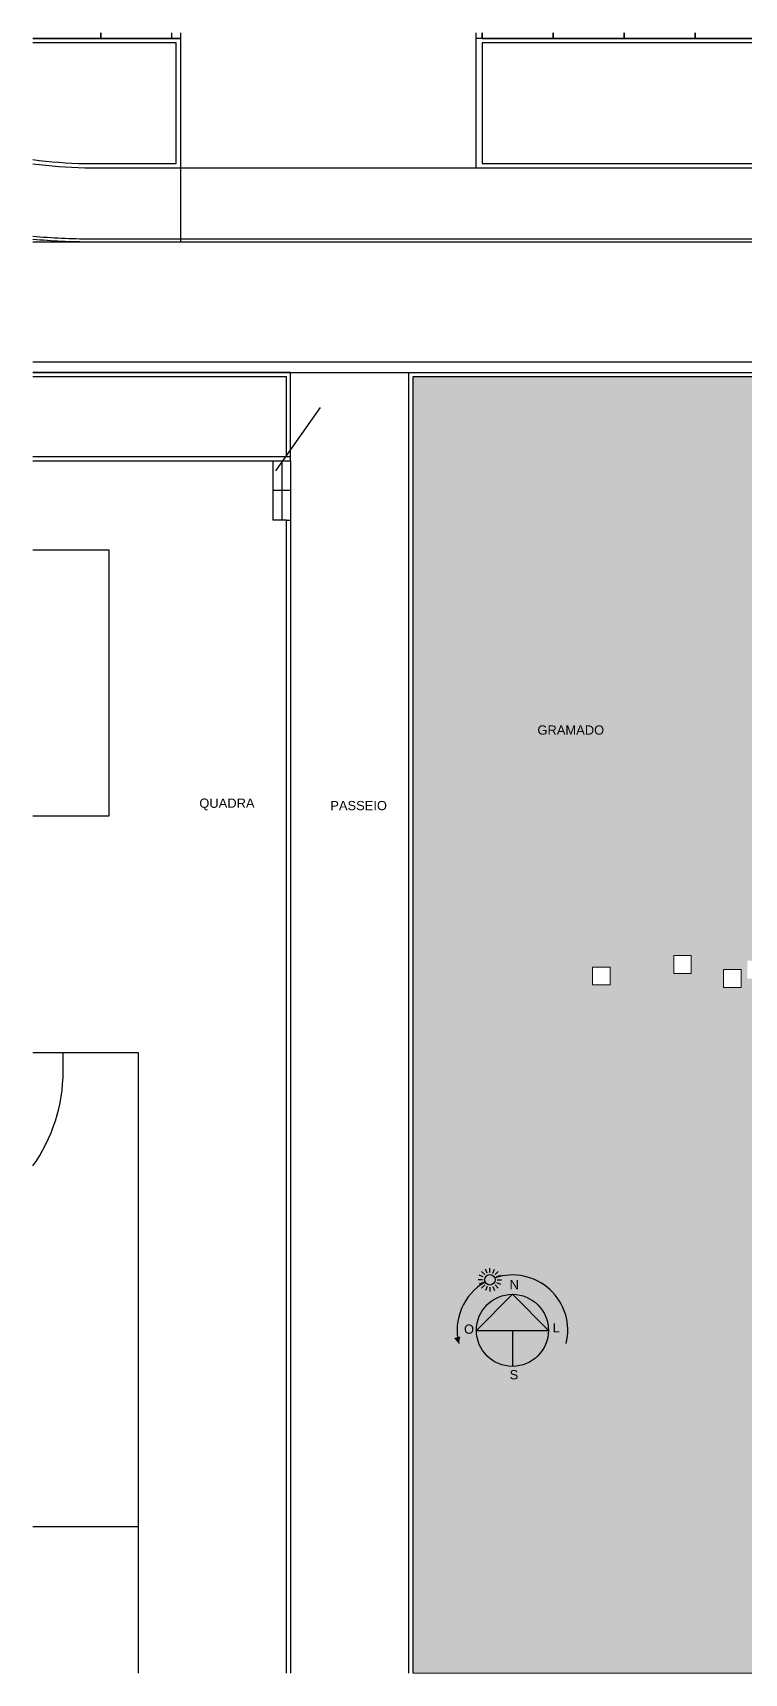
# Model space of a CAD drawing. Header units: millimetres. Extents: x 340455 to 340556, y 7380652 to 7380707.
# Drawn here: x 340455 to 340479, y 7380651.6 to 7380707.1 of the extents above; entities that cross this region are included whole.
import ezdxf

# ---------------------------------------------------------------- set-up
doc = ezdxf.new("R2010")
doc.units = ezdxf.units.MM
for name, color, linetype, lineweight in [('Anotações', 14, 'Continuous', 5), ('Hachuras', 8, 'Continuous', 5), ('Visto', 144, 'Continuous', 5)]:
    doc.layers.add(name, color=color, linetype=linetype, lineweight=lineweight)
doc.styles.get("Standard").update_dxf_attribs({"font": 'arial.ttf'})

msp = doc.modelspace()

# ---------------------------------------------------------------- hatches: boundary and pattern name
at = {"layer": 'Hachuras', "ltscale": 5, "true_color": 0xdce2d0, "transparency": 50331648}
h = msp.add_hatch(color=254, dxfattribs=at)
h.paths.add_polyline_path([(340467.818, 7380651.642), (340467.817, 7380695.447), (340514.289, 7380695.446), (340514.273, 7380651.642)])
h.paths.add_polyline_path([(340502.256, 7380681.813), (340498.256, 7380681.813), (340498.256, 7380689.813), (340502.256, 7380689.813), (340508.656, 7380689.813), (340508.656, 7380673.813), (340502.256, 7380673.813)], flags=16)
h.paths.add_polyline_path([(340497.456, 7380688.806), (340497.456, 7380688.206), (340498.056, 7380688.206), (340498.056, 7380688.806)], flags=16)
h.paths.add_polyline_path([(340483.757, 7380688.934), (340486.087, 7380688.934), (340486.087, 7380688.334), (340485.787, 7380688.334), (340485.787, 7380686.989), (340486.849, 7380686.989), (340486.859, 7380678.121), (340487.576, 7380678.121), (340487.576, 7380674.831), (340482.95, 7380674.831), (340482.95, 7380678.229), (340482.663, 7380678.229), (340482.663, 7380686.989), (340483.757, 7380686.989)], flags=16)
h.paths.add_polyline_path([(340487.421, 7380687.707), (340487.421, 7380687.107), (340488.021, 7380687.107), (340488.021, 7380687.707)], flags=16)
h.paths.add_polyline_path([(340487.421, 7380672.763), (340487.421, 7380672.163), (340488.021, 7380672.163), (340488.021, 7380672.763)], flags=16)
h.paths.add_polyline_path([(340509.056, 7380672.763), (340509.056, 7380672.163), (340509.656, 7380672.163), (340509.656, 7380672.763)], flags=16)
h.paths.add_polyline_path([(340509.056, 7380682.113), (340509.056, 7380681.513), (340509.656, 7380681.513), (340509.656, 7380682.113)], flags=16)
edge = h.paths.add_edge_path(flags=16)
edge.add_arc((340509.356, 7380688.055), 0.3, 0, 360)
h.paths.add_polyline_path([(340483.863, 7380674.066), (340483.863, 7380674.672), (340483.272, 7380674.672), (340483.272, 7380674.066)], flags=16)
h.paths.add_polyline_path([(340484.207, 7380673.328), (340484.207, 7380673.933), (340483.616, 7380673.933), (340483.616, 7380673.328)], flags=16)
h.paths.add_polyline_path([(340483.498, 7380673.057), (340483.498, 7380673.662), (340482.907, 7380673.662), (340482.907, 7380673.057)], flags=16)
h.paths.add_polyline_path([(340484.207, 7380672.504), (340484.207, 7380673.109), (340483.616, 7380673.109), (340483.616, 7380672.504)], flags=16)
h.paths.add_polyline_path([(340483.521, 7380672.071), (340483.521, 7380672.677), (340482.93, 7380672.677), (340482.93, 7380672.071)], flags=16)
h.paths.add_polyline_path([(340483.884, 7380671.38), (340483.884, 7380671.985), (340483.293, 7380671.985), (340483.293, 7380671.38)], flags=16)
h.paths.add_polyline_path([(340483.48, 7380669.998), (340483.48, 7380670.603), (340482.889, 7380670.603), (340482.889, 7380669.998)], flags=16)
h.paths.add_polyline_path([(340484.071, 7380668.353), (340484.071, 7380668.958), (340483.48, 7380668.958), (340483.48, 7380668.353)], flags=16)
h.paths.add_polyline_path([(340482.163, 7380675.524), (340482.163, 7380674.919), (340482.754, 7380674.919), (340482.754, 7380675.524)], flags=16)
h.paths.add_polyline_path([(340481.812, 7380676.235), (340481.812, 7380675.63), (340482.403, 7380675.63), (340482.403, 7380676.235)], flags=16)
h.paths.add_polyline_path([(340481.38, 7380675.515), (340481.38, 7380674.91), (340481.971, 7380674.91), (340481.971, 7380675.515)], flags=16)
h.paths.add_polyline_path([(340480.659, 7380675.821), (340480.659, 7380675.216), (340481.25, 7380675.216), (340481.25, 7380675.821)], flags=16)
h.paths.add_polyline_path([(340479.957, 7380676.118), (340479.957, 7380675.513), (340480.548, 7380675.513), (340480.548, 7380676.118)], flags=16)
h.paths.add_polyline_path([(340479.119, 7380675.713), (340479.119, 7380675.108), (340479.71, 7380675.108), (340479.71, 7380675.713)], flags=16)
h.paths.add_polyline_path([(340478.318, 7380675.416), (340478.318, 7380674.811), (340478.909, 7380674.811), (340478.909, 7380675.416)], flags=16)
h.paths.add_polyline_path([(340476.634, 7380675.884), (340476.634, 7380675.279), (340477.225, 7380675.279), (340477.225, 7380675.884)], flags=16)
h.paths.add_polyline_path([(340474.48, 7380674.894), (340474.48, 7380675.499), (340473.889, 7380675.499), (340473.889, 7380674.894)], flags=16)

# ---------------------------------------------------------------- linework, layer by layer
for p, q in [((340459.66, 7380706.868), (340459.66, 7380707.059)), ((340459.959, 7380707.059), (340459.959, 7380702.499)), ((340469.953, 7380702.499), (340469.956, 7380707.059)), ((340454.961, 7380706.868), (340459.959, 7380706.868)), ((340510.959, 7380706.868), (340469.956, 7380706.868)), ((340511.109, 7380706.718), (340470.159, 7380706.718)), ((340470.159, 7380706.718), (340470.159, 7380702.639)), ((340470.159, 7380702.639), (340487.938, 7380702.639)), ((340459.959, 7380702.499), (340469.953, 7380702.499)), ((340459.959, 7380702.497), (340459.959, 7380700)), ((340469.953, 7380702.499), (340487.938, 7380702.499)), ((340454.961, 7380700), (340456.911, 7380700)), ((340456.911, 7380700), (340556.207, 7380700)), ((340463.677, 7380695.587), (340454.961, 7380695.587)), ((340463.537, 7380692.736), (340463.537, 7380695.447)), ((340463.677, 7380692.736), (340463.677, 7380695.587)), ((340463.677, 7380695.587), (340467.677, 7380695.587)), ((340467.677, 7380651.642), (340467.677, 7380695.587)), ((340467.818, 7380651.642), (340467.818, 7380695.447)), ((340463.178, 7380692.26), (340464.689, 7380694.406)), ((340463.077, 7380692.596), (340463.077, 7380690.596)), ((340463.377, 7380692.596), (340463.377, 7380690.596)), ((340463.677, 7380692.596), (340463.677, 7380690.596)), ((340463.677, 7380691.596), (340463.077, 7380691.596)), ((340463.537, 7380690.596), (340463.077, 7380690.596)), ((340455.987, 7380671.978), (340455.987, 7380672.596)), ((340454.961, 7380656.596), (340458.537, 7380656.596))]:
    msp.add_line(p, q)
at = {"ltscale": 5}
for p, q in [((340470.168, 7380664.933), (340470.022, 7380664.933)), ((340470.187, 7380665.027), (340470.052, 7380665.083)), ((340470.241, 7380665.108), (340470.137, 7380665.211)), ((340470.321, 7380665.161), (340470.265, 7380665.296)), ((340470.415, 7380665.18), (340470.415, 7380665.326)), ((340470.51, 7380665.161), (340470.566, 7380665.296)), ((340470.59, 7380665.108), (340470.694, 7380665.211)), ((340470.644, 7380665.027), (340470.779, 7380665.083)), ((340470.663, 7380664.933), (340470.809, 7380664.933)), ((340471.178, 7380664.441), (340469.961, 7380663.224)), ((340470.187, 7380664.838), (340470.052, 7380664.782)), ((340470.241, 7380664.758), (340470.137, 7380664.654)), ((340470.321, 7380664.704), (340470.265, 7380664.569)), ((340470.415, 7380664.685), (340470.415, 7380664.539)), ((340470.51, 7380664.704), (340470.566, 7380664.569)), ((340470.59, 7380664.758), (340470.694, 7380664.654)), ((340470.644, 7380664.838), (340470.779, 7380664.782)), ((340472.395, 7380663.224), (340471.178, 7380664.441)), ((340469.961, 7380663.224), (340472.395, 7380663.224)), ((340471.178, 7380663.224), (340471.178, 7380662.008))]:
    msp.add_line(p, q, dxfattribs=at)
for points in [[(340454.961, 7380706.868), (340457.26, 7380706.868), (340457.26, 7380707.059)], [(340459.959, 7380707.059), (340459.959, 7380706.868), (340454.961, 7380706.868)], [(340457.26, 7380707.059), (340457.26, 7380706.868), (340459.66, 7380706.868), (340459.66, 7380707.059)], [(340470.159, 7380707.059), (340470.159, 7380706.868), (340472.559, 7380706.868), (340472.559, 7380707.059)], [(340510.959, 7380707.059), (340510.959, 7380706.868), (340470.159, 7380706.868), (340470.159, 7380707.059)], [(340472.559, 7380707.059), (340472.559, 7380706.868), (340474.959, 7380706.868), (340474.959, 7380707.059)], [(340474.959, 7380707.059), (340474.959, 7380706.868), (340477.359, 7380706.868), (340477.359, 7380707.059)], [(340477.359, 7380707.059), (340477.359, 7380706.868), (340479.759, 7380706.868), (340479.759, 7380707.059)], [(340454.961, 7380695.947), (340514.79, 7380695.946), (340514.773, 7380651.642)], [(340454.961, 7380695.587), (340463.677, 7380695.587)], [(340454.961, 7380695.447), (340459.959, 7380695.447)], [(340454.961, 7380695.447), (340463.537, 7380695.447)], [(340467.677, 7380695.587), (340467.817, 7380695.587)], [(340467.817, 7380695.587), (340485.936, 7380695.586)], [(340467.817, 7380695.447), (340514.289, 7380695.446), (340514.273, 7380651.642)], [(340467.817, 7380651.642), (340467.817, 7380695.447)], [(340469.953, 7380695.447), (340485.945, 7380695.446)], [(340463.677, 7380692.596), (340463.677, 7380692.736), (340454.961, 7380692.736)], [(340454.961, 7380692.596), (340463.677, 7380692.596)], [(340463.537, 7380651.642), (340463.537, 7380690.596), (340463.677, 7380690.596), (340463.677, 7380651.642)], [(340454.961, 7380689.596), (340457.537, 7380689.596), (340457.537, 7380680.596), (340454.961, 7380680.596)], [(340458.537, 7380651.642), (340458.537, 7380672.596), (340454.961, 7380672.596)]]:
    msp.add_lwpolyline(points)
for points in [[(340454.961, 7380702.776, 0.02292), (340456.723, 7380702.639), (340459.809, 7380702.639), (340459.81, 7380706.718), (340454.961, 7380706.718)], [(340454.961, 7380702.635, 0.022696), (340456.719, 7380702.499), (340459.959, 7380702.499)], [(340454.961, 7380700.191, 0.023257), (340456.911, 7380700.1), (340556.207, 7380700.1)]]:
    msp.add_lwpolyline(points, format="xyb")
for centre, radius in [((340470.415, 7380664.933), 0.179), ((340471.178, 7380663.224), 1.217)]:
    msp.add_circle(centre, radius, dxfattribs=at)
for centre, radius, start, end in [((340456.911, 7380721.1), 21.1, 264.6961, 270), ((340450.487, 7380671.978), 5.5, 324.4206, 0)]:
    msp.add_arc(centre, radius, start, end)
for start, end in [(346.2645, 108.5706), (119.5356, 193.7355)]:
    msp.add_arc((340471.178, 7380663.224), 1.871, start, end, dxfattribs=at)
for points in [[(340469.961, 7380663.224), (340471.178, 7380664.441), (340472.395, 7380663.224)], [(340469.202, 7380662.963), (340469.361, 7380662.78), (340469.417, 7380663.015)]]:
    msp.add_solid(points, dxfattribs=at)
at = {"layer": 'Hachuras', "ltscale": 5}
msp.add_lwpolyline([(340467.818, 7380651.642), (340467.817, 7380695.447), (340514.289, 7380695.446), (340514.273, 7380651.642)], close=True, dxfattribs=at)
at = {"layer": 'Visto', "ltscale": 5}
for points in [[(340474.48, 7380674.894), (340474.48, 7380675.499), (340473.889, 7380675.499), (340473.889, 7380674.894)], [(340476.634, 7380675.884), (340476.634, 7380675.279), (340477.225, 7380675.279), (340477.225, 7380675.884)], [(340478.318, 7380675.416), (340478.318, 7380674.811), (340478.909, 7380674.811), (340478.909, 7380675.416)]]:
    msp.add_lwpolyline(points, close=True, dxfattribs=at)

# ---------------------------------------------------------------- texts
at = {"layer": 'Anotações', "ltscale": 5, "char_height": 0.3125, "attachment_point": 7}
for s, insert in [('{GRAMADO}', (340472.023, 7380683.344)), ('{QUADRA}', (340460.591, 7380680.792)), ('{PASSEIO}', (340465.019, 7380680.792)), ('{N}', (340471.082, 7380664.611)), ('{O}', (340469.54, 7380663.105)), ('{L}', (340472.538, 7380663.154)), ('{S}', (340471.082, 7380661.564))]:
    msp.add_mtext(s, dxfattribs=dict(at, insert=insert))

doc.saveas('drawing.dxf')
